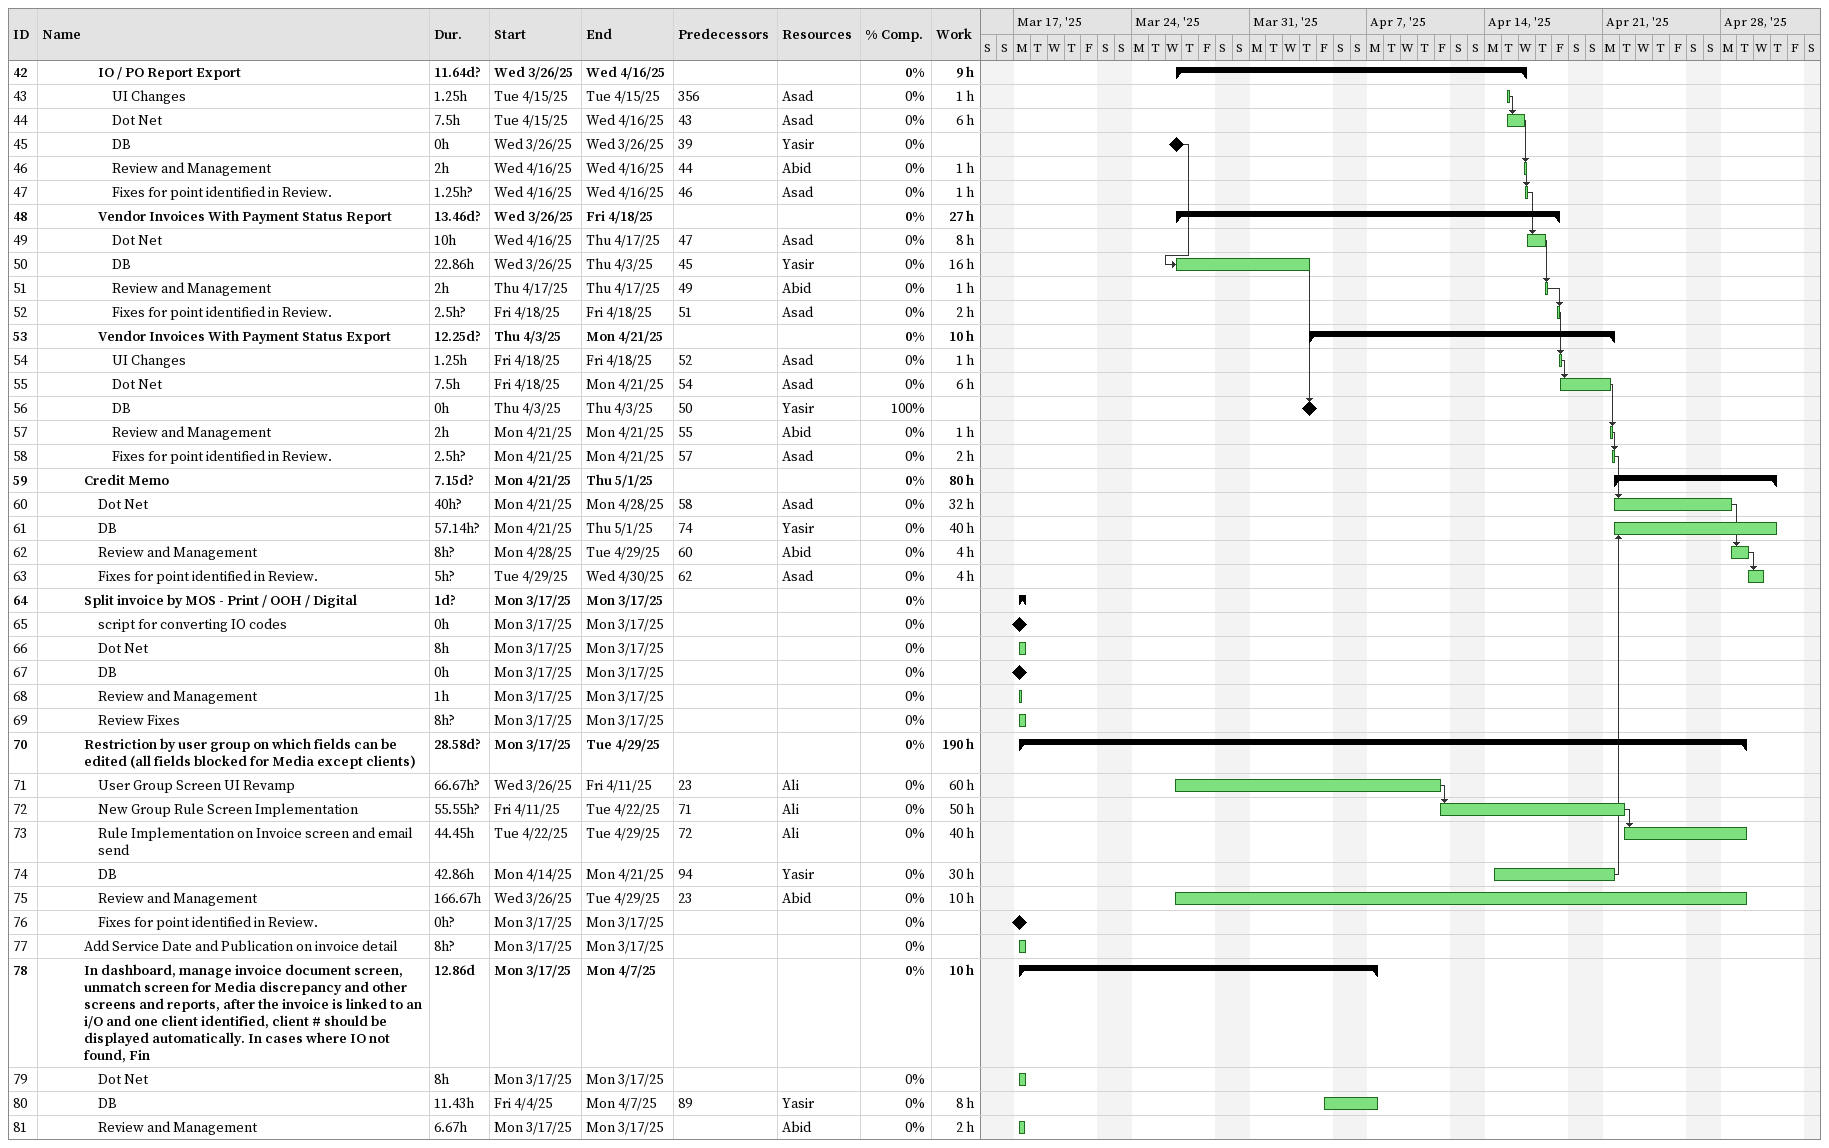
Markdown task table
| ID | Level | Task | Duration | Start | Finish | Predecessors | Resources | % complete | Work (h) |
|---|---|---|---|---|---|---|---|---|---|
| 42 | 5 | **IO / PO Report Export** | 11.64d? | 2025-03-26 | 2025-04-16 |  |  | 0 | 9 |
| 43 | 6 | UI Changes | 1.25h | 2025-04-15 | 2025-04-15 | 356 | Asad | 0 | 1 |
| 44 | 6 | Dot Net | 7.5h | 2025-04-15 | 2025-04-16 | 43 | Asad | 0 | 6 |
| 45 | 6 | DB | 0h | 2025-03-26 | 2025-03-26 | 39 | Yasir | 0 |  |
| 46 | 6 | Review and Management | 2h | 2025-04-16 | 2025-04-16 | 44 | Abid | 0 | 1 |
| 47 | 6 | Fixes for point identified in Review. | 1.25h? | 2025-04-16 | 2025-04-16 | 46 | Asad | 0 | 1 |
| 48 | 5 | **Vendor Invoices With Payment Status Report** | 13.46d? | 2025-03-26 | 2025-04-18 |  |  | 0 | 27 |
| 49 | 6 | Dot Net | 10h | 2025-04-16 | 2025-04-17 | 47 | Asad | 0 | 8 |
| 50 | 6 | DB | 22.86h | 2025-03-26 | 2025-04-03 | 45 | Yasir | 0 | 16 |
| 51 | 6 | Review and Management | 2h | 2025-04-17 | 2025-04-17 | 49 | Abid | 0 | 1 |
| 52 | 6 | Fixes for point identified in Review. | 2.5h? | 2025-04-18 | 2025-04-18 | 51 | Asad | 0 | 2 |
| 53 | 5 | **Vendor Invoices With Payment Status Export** | 12.25d? | 2025-04-03 | 2025-04-21 |  |  | 0 | 10 |
| 54 | 6 | UI Changes | 1.25h | 2025-04-18 | 2025-04-18 | 52 | Asad | 0 | 1 |
| 55 | 6 | Dot Net | 7.5h | 2025-04-18 | 2025-04-21 | 54 | Asad | 0 | 6 |
| 56 | 6 | DB | 0h | 2025-04-03 | 2025-04-03 | 50 | Yasir | 100 |  |
| 57 | 6 | Review and Management | 2h | 2025-04-21 | 2025-04-21 | 55 | Abid | 0 | 1 |
| 58 | 6 | Fixes for point identified in Review. | 2.5h? | 2025-04-21 | 2025-04-21 | 57 | Asad | 0 | 2 |
| 59 | 4 | **Credit Memo** | 7.15d? | 2025-04-21 | 2025-05-01 |  |  | 0 | 80 |
| 60 | 5 | Dot Net | 40h? | 2025-04-21 | 2025-04-28 | 58 | Asad | 0 | 32 |
| 61 | 5 | DB | 57.14h? | 2025-04-21 | 2025-05-01 | 74 | Yasir | 0 | 40 |
| 62 | 5 | Review and Management | 8h? | 2025-04-28 | 2025-04-29 | 60 | Abid | 0 | 4 |
| 63 | 5 | Fixes for point identified in Review. | 5h? | 2025-04-29 | 2025-04-30 | 62 | Asad | 0 | 4 |
| 64 | 4 | **Split invoice by MOS - Print / OOH / Digital** | 1d? | 2025-03-17 | 2025-03-17 |  |  | 0 |  |
| 65 | 5 | script for converting IO codes | 0h | 2025-03-17 | 2025-03-17 |  |  | 0 |  |
| 66 | 5 | Dot Net | 8h | 2025-03-17 | 2025-03-17 |  |  | 0 |  |
| 67 | 5 | DB | 0h | 2025-03-17 | 2025-03-17 |  |  | 0 |  |
| 68 | 5 | Review and Management | 1h | 2025-03-17 | 2025-03-17 |  |  | 0 |  |
| 69 | 5 | Review Fixes | 8h? | 2025-03-17 | 2025-03-17 |  |  | 0 |  |
| 70 | 4 | **Restriction by user group on which fields can be edited (all fields blocked for Media except clients)** | 28.58d? | 2025-03-17 | 2025-04-29 |  |  | 0 | 190 |
| 71 | 5 | User Group Screen UI Revamp | 66.67h? | 2025-03-26 | 2025-04-11 | 23 | Ali | 0 | 60 |
| 72 | 5 | New Group Rule Screen Implementation | 55.55h? | 2025-04-11 | 2025-04-22 | 71 | Ali | 0 | 50 |
| 73 | 5 | Rule Implementation on Invoice screen and email send | 44.45h | 2025-04-22 | 2025-04-29 | 72 | Ali | 0 | 40 |
| 74 | 5 | DB | 42.86h | 2025-04-14 | 2025-04-21 | 94 | Yasir | 0 | 30 |
| 75 | 5 | Review and Management | 166.67h | 2025-03-26 | 2025-04-29 | 23 | Abid | 0 | 10 |
| 76 | 5 | Fixes for point identified in Review. | 0h? | 2025-03-17 | 2025-03-17 |  |  | 0 |  |
| 77 | 4 | Add Service Date and Publication on invoice detail | 8h? | 2025-03-17 | 2025-03-17 |  |  | 0 |  |
| 78 | 4 | **In dashboard, manage invoice document screen, unmatch screen for Media discrepancy and other screens and reports, after the invoice is linked to an i/O and one client identified, client # should be displayed automatically. In cases where IO not found, Fin** | 12.86d | 2025-03-17 | 2025-04-07 |  |  | 0 | 10 |
| 79 | 5 | Dot Net | 8h | 2025-03-17 | 2025-03-17 |  |  | 0 |  |
| 80 | 5 | DB | 11.43h | 2025-04-04 | 2025-04-07 | 89 | Yasir | 0 | 8 |
| 81 | 5 | Review and Management | 6.67h | 2025-03-17 | 2025-03-17 |  | Abid | 0 | 2 |
